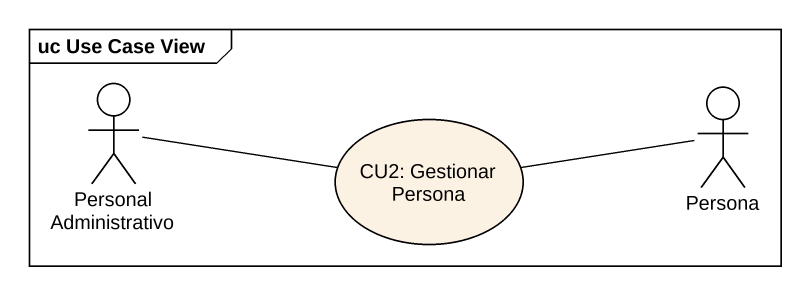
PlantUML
@startuml
mainframe uc Use Case View
actor "Personal Administrativo" as Personal_Administrativo
actor Persona
usecase "CU2: Gestionar Persona" as CU2_Gestionar_Persona
Personal_Administrativo -right- CU2_Gestionar_Persona
Persona -left- CU2_Gestionar_Persona
@enduml
